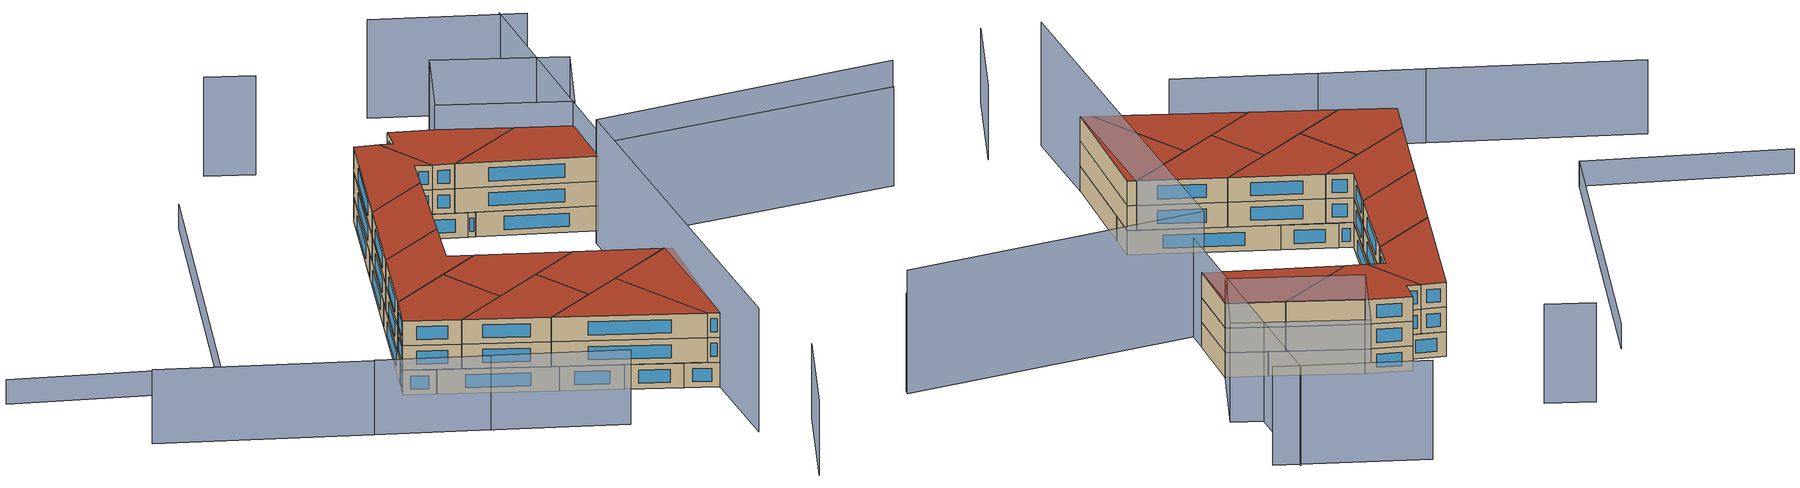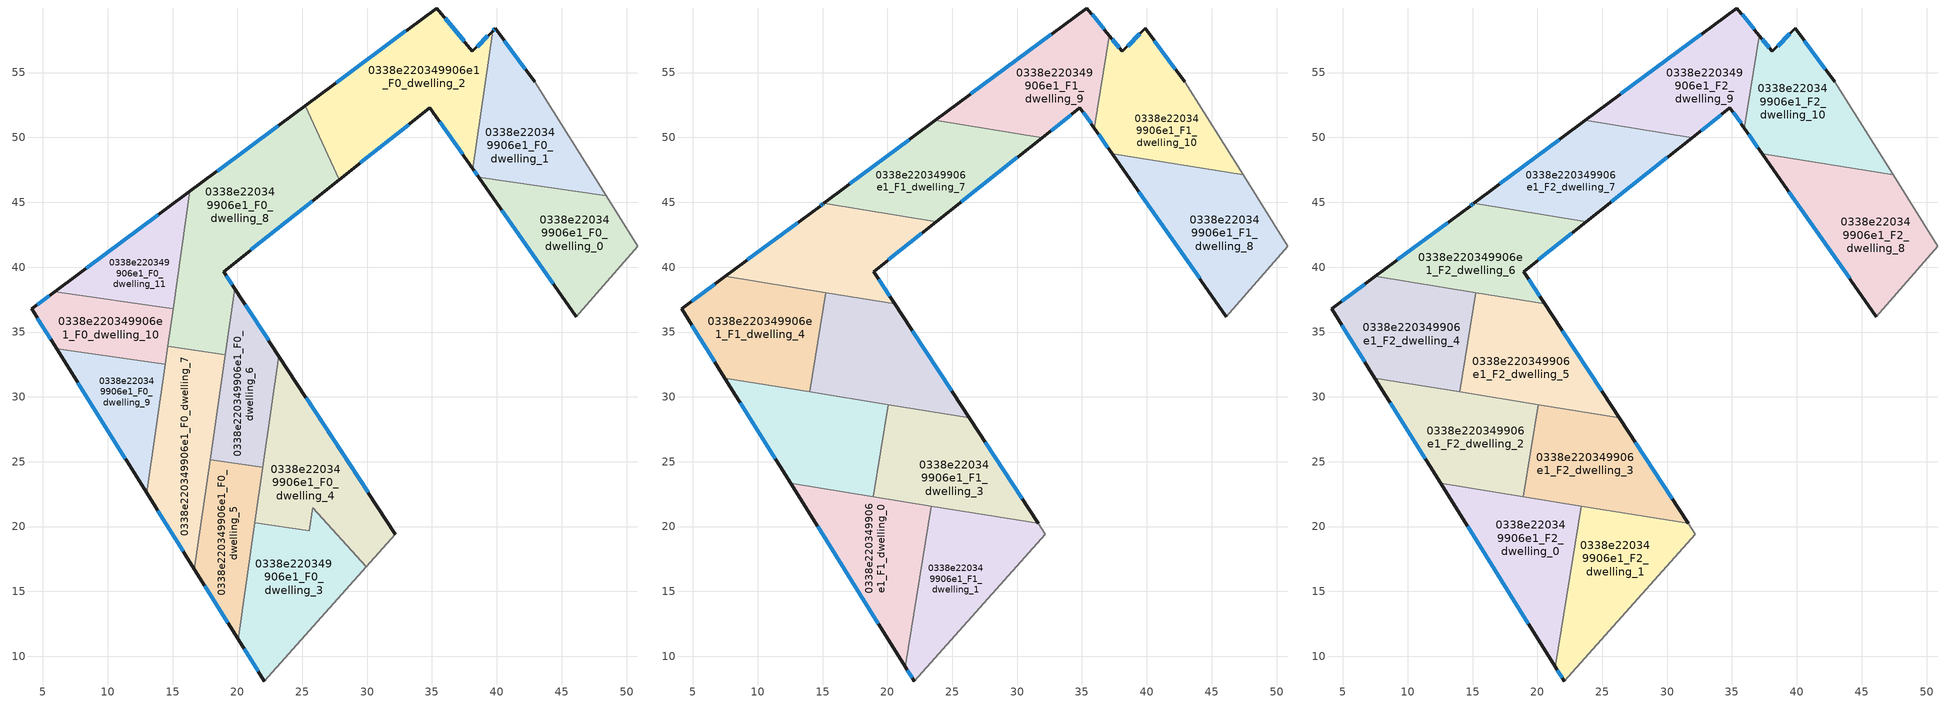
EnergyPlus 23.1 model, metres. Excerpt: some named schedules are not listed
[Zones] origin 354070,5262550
0338e220349906e1_F0_dwelling_0
 floor ground (EU_floor_Construction): 48.43,45.51 50.88,41.62 46.14,36.18 38.61,46.93 z0
 wall outside (EU_wall_Construction): 38.61,46.93 46.14,36.18 z0:3
 wall to 0338e220349906e1_F0_dwelling_1 (EU_wall_Construction): 48.43,45.51 38.61,46.93 z0:3
 wall adiabatic (EU_wall_Construction): 46.14,36.18 50.88,41.62 48.43,45.51 z0:3
 window (EU_Window_Construction): 40.38,44.41 44.37,38.71 z0.7:2.3
0338e220349906e1_F0_dwelling_1
 floor ground (EU_floor_Construction): 42.91,54.3 48.43,45.51 38.61,46.93 38.14,47.6 39.67,58.2 39.86,58.4 z0
 wall outside (EU_wall_Construction): 38.14,47.6 38.61,46.93 / 42.91,54.3 39.86,58.4 39.67,58.2 z0:3
 wall to 0338e220349906e1_F0_dwelling_2 (EU_wall_Construction): 39.67,58.2 38.14,47.6 z0:3
 wall adiabatic (EU_wall_Construction): 48.43,45.51 42.91,54.3 z0:3
 window (EU_Window_Construction): 38.25,47.44 38.5,47.09 / 39.82,58.35 39.71,58.25 / 42.2,55.26 40.58,57.44 z0.7:2.3
0338e220349906e1_F0_dwelling_10
 floor ground (EU_floor_Construction): 15.04,36.79 14.42,32.5 6.05,33.71 4.13,36.79 5.91,38.1 z0
 wall outside (EU_wall_Construction): 5.91,38.1 4.13,36.79 6.05,33.71 z0:3
 wall to 0338e220349906e1_F0_dwelling_11 (EU_wall_Construction): 15.04,36.79 5.91,38.1 z0:3
 wall to 0338e220349906e1_F0_dwelling_9 (EU_wall_Construction): 6.05,33.71 14.42,32.5 z0:3
 wall to 0338e220349906e1_F0_dwelling_8 (EU_wall_Construction): 14.62,33.89 15.04,36.79 z0:3
 wall to 0338e220349906e1_F0_dwelling_7 (EU_wall_Construction): 14.42,32.51 14.62,33.89 z0:3
 window (EU_Window_Construction): 5.49,37.79 4.55,37.09 / 4.59,36.06 5.6,34.43 z0.7:2.3
0338e220349906e1_F0_dwelling_11
 floor ground (EU_floor_Construction): 16.34,45.85 15.04,36.79 5.91,38.1 z0
 wall outside (EU_wall_Construction): 16.34,45.85 5.91,38.1 z0:3
 wall to 0338e220349906e1_F0_dwelling_8 (EU_wall_Construction): 15.04,36.79 16.34,45.85 z0:3
 window (EU_Window_Construction): 13.89,44.03 8.36,39.92 z0.7:2.3
0338e220349906e1_F0_dwelling_2
 floor ground (EU_floor_Construction): 39.67,58.2 38.14,47.6 34.84,52.3 27.85,46.74 25.24,52.45 35.38,59.98 38.12,56.63 z0
 wall outside (EU_wall_Construction): 27.85,46.74 34.84,52.3 38.14,47.6 / 39.67,58.2 38.12,56.63 35.38,59.98 25.24,52.45 z0:3
 wall to 0338e220349906e1_F0_dwelling_8 (EU_wall_Construction): 25.24,52.45 27.85,46.74 z0:3
 window (EU_Window_Construction): 29.49,48.04 33.2,50.99 / 32.99,58.21 27.62,54.22 / 37.47,57.42 36.02,59.19 / 39.3,57.83 38.48,57 / 35.62,51.19 37.36,48.7 z0.7:2.3
0338e220349906e1_F0_dwelling_3
 floor ground (EU_floor_Construction): 25.8,21.47 29.93,16.89 22.07,8.09 20.05,11.32 21.35,20.3 25.55,19.69 z0
 wall outside (EU_wall_Construction): 20.05,11.32 22.07,8.09 z0:3
 wall to 0338e220349906e1_F0_dwelling_4 (EU_wall_Construction): 29.93,16.89 25.8,21.47 25.55,19.69 21.35,20.3 z0:3
 wall adiabatic (EU_wall_Construction): 22.07,8.09 29.93,16.89 z0:3
 wall to 0338e220349906e1_F0_dwelling_5 (EU_wall_Construction): 21.35,20.3 20.05,11.32 z0:3
 window (EU_Window_Construction): 20.53,10.56 21.6,8.85 z0.7:2.3
0338e220349906e1_F0_dwelling_4
 floor ground (EU_floor_Construction): 23.2,33.14 32.18,19.42 29.93,16.89 25.8,21.47 25.55,19.69 21.35,20.3 z0
 wall outside (EU_wall_Construction): 32.18,19.42 23.2,33.14 z0:3
 wall adiabatic (EU_wall_Construction): 29.93,16.89 32.18,19.42 z0:3
 wall to 0338e220349906e1_F0_dwelling_6 (EU_wall_Construction): 23.2,33.14 21.96,24.58 z0:3
 wall to 0338e220349906e1_F0_dwelling_5 (EU_wall_Construction): 21.97,24.58 21.35,20.3 z0:3
 window (EU_Window_Construction): 30.07,22.64 25.31,29.92 z0.7:2.3
0338e220349906e1_F0_dwelling_5
 floor ground (EU_floor_Construction): 21.97,24.58 20.05,11.32 16.69,16.7 17.91,25.17 z0
 wall outside (EU_wall_Construction): 16.69,16.7 20.05,11.32 z0:3
 wall to 0338e220349906e1_F0_dwelling_6 (EU_wall_Construction): 21.97,24.58 17.91,25.17 z0:3
 wall to 0338e220349906e1_F0_dwelling_7 (EU_wall_Construction): 17.91,25.17 16.69,16.7 z0:3
 window (EU_Window_Construction): 17.48,15.43 19.26,12.58 z0.7:2.3
0338e220349906e1_F0_dwelling_6
 floor ground (EU_floor_Construction): 19.81,38.33 23.2,33.14 21.97,24.58 17.91,25.17 z0
 wall outside (EU_wall_Construction): 23.2,33.14 19.81,38.33 z0:3
 wall to 0338e220349906e1_F0_dwelling_8 (EU_wall_Construction): 19.81,38.33 19.08,33.24 z0:3
 wall to 0338e220349906e1_F0_dwelling_7 (EU_wall_Construction): 19.08,33.24 17.91,25.17 z0:3
 window (EU_Window_Construction): 22.4,34.36 20.61,37.11 z0.7:2.3
0338e220349906e1_F0_dwelling_7
 floor ground (EU_floor_Construction): 19.08,33.24 16.69,16.7 12.99,22.62 14.62,33.89 z0
 wall outside (EU_wall_Construction): 12.99,22.62 16.69,16.7 z0:3
 wall to 0338e220349906e1_F0_dwelling_8 (EU_wall_Construction): 19.08,33.24 14.62,33.89 z0:3
 wall to 0338e220349906e1_F0_dwelling_9 (EU_wall_Construction): 14.42,32.5 12.99,22.62 z0:3
 window (EU_Window_Construction): 13.86,21.23 15.82,18.09 z0.7:2.3
 ceiling adiabatic (EU_roof_Construction): 16.69,16.7 17.53,22.53 13.08,23.25 12.99,22.62 z3
0338e220349906e1_F0_dwelling_8
 floor ground (EU_floor_Construction): 25.24,52.45 27.85,46.74 18.94,39.66 19.81,38.33 19.08,33.24 14.62,33.89 16.34,45.85 z0
 wall outside (EU_wall_Construction): 19.81,38.33 18.94,39.66 27.85,46.74 / 25.24,52.45 16.34,45.85 z0:3
 window (EU_Window_Construction): 19.61,38.64 19.14,39.35 / 23.15,50.9 18.43,47.4 / 21.03,41.32 25.75,45.08 z0.7:2.3
0338e220349906e1_F0_dwelling_9
 floor ground (EU_floor_Construction): 14.42,32.5 12.99,22.62 6.05,33.71 z0
 wall outside (EU_wall_Construction): 6.05,33.71 12.99,22.62 z0:3
 window (EU_Window_Construction): 7.68,31.11 11.36,25.22 z0.7:2.3
 ceiling adiabatic (EU_roof_Construction): 14.11,30.37 14.42,32.5 6.05,33.71 7.47,31.45 z3; 12.99,22.62 13.08,23.25 12.54,23.34 z3
0338e220349906e1_F1_dwelling_0
 floor to 0338e220349906e1_F0_dwelling_5 (EU_floor_Construction): 21.58,21.88 20.05,11.32 16.69,16.7 17.53,22.53 z3
 floor to 0338e220349906e1_F0_dwelling_3 (EU_floor_Construction): 23.14,20.04 21.39,9.19 20.05,11.32 21.35,20.3 z3
 floor adiabatic (EU_floor_Construction): 17.53,22.53 16.69,16.7 12.53,23.34 z3
 floor to 0338e220349906e1_F0_dwelling_4 (EU_floor_Construction): 23.39,21.58 23.14,20.04 21.35,20.3 21.57,21.88 z3
 wall outside (EU_wall_Construction): 12.53,23.34 21.39,9.19 z3:6
 wall to 0338e220349906e1_F1_dwelling_1 (EU_wall_Construction): 21.39,9.19 23.39,21.58 z3:6
 wall to 0338e220349906e1_F1_dwelling_2 (EU_wall_Construction): 18.91,22.31 12.53,23.34 z3:6
 wall to 0338e220349906e1_F1_dwelling_3 (EU_wall_Construction): 23.39,21.58 18.91,22.31 z3:6
 window (EU_Window_Construction): 14.61,20.02 19.31,12.51 z3.7:5.3
0338e220349906e1_F1_dwelling_1
 floor to 0338e220349906e1_F0_dwelling_3 (EU_floor_Construction): 26.09,21.15 29.93,16.89 22.07,8.09 21.39,9.19 23.14,20.04 25.55,19.69 25.77,21.2 z3
 floor to 0338e220349906e1_F0_dwelling_4 (EU_floor_Construction): 31.63,20.25 32.18,19.42 29.93,16.89 26.09,21.15 z3; 25.77,21.2 25.55,19.69 23.14,20.04 23.39,21.58 z3
 wall outside (EU_wall_Construction): 21.39,9.19 22.07,8.09 z3:6
 wall adiabatic (EU_wall_Construction): 22.07,8.09 32.18,19.42 31.63,20.25 z3:6
 wall to 0338e220349906e1_F1_dwelling_3 (EU_wall_Construction): 31.63,20.25 23.39,21.58 z3:6
 window (EU_Window_Construction): 21.55,8.93 21.91,8.35 z3.7:5.3
0338e220349906e1_F1_dwelling_10
 floor to 0338e220349906e1_F0_dwelling_1 (EU_floor_Construction): 42.91,54.3 47.42,47.12 38.28,48.6 39.67,58.2 39.86,58.4 z3
 floor to 0338e220349906e1_F0_dwelling_2 (EU_floor_Construction): 39.67,58.2 38.28,48.6 37.33,48.75 35.96,50.71 37.12,57.85 38.12,56.63 z3
 wall outside (EU_wall_Construction): 35.96,50.7 37.33,48.75 / 42.91,54.3 39.86,58.4 38.12,56.63 37.12,57.85 z3:6
 wall to 0338e220349906e1_F1_dwelling_8 (EU_wall_Construction): 37.33,48.75 47.42,47.12 z3:6
 wall to 0338e220349906e1_F1_dwelling_9 (EU_wall_Construction): 37.12,57.85 35.96,50.7 z3:6
 wall adiabatic (EU_wall_Construction): 47.42,47.12 42.91,54.3 z3:6
 window (EU_Window_Construction): 36.28,50.25 37.01,49.21 / 37.88,56.92 37.35,57.56 / 39.45,57.98 38.53,57.05 / 42.2,55.26 40.58,57.44 z3.7:5.3
0338e220349906e1_F1_dwelling_2
 floor to 0338e220349906e1_F0_dwelling_7 (EU_floor_Construction): 18.56,29.65 17.53,22.53 13.08,23.25 14.11,30.37 z3
 floor to 0338e220349906e1_F0_dwelling_9 (EU_floor_Construction): 14.11,30.37 13.08,23.25 12.54,23.34 7.47,31.45 z3
 floor to 0338e220349906e1_F0_dwelling_6 (EU_floor_Construction): 20.06,29.41 19.34,24.96 17.91,25.17 18.56,29.65 z3
 floor to 0338e220349906e1_F0_dwelling_5 (EU_floor_Construction): 19.34,24.96 18.91,22.31 17.53,22.53 17.91,25.17 z3
 wall outside (EU_wall_Construction): 7.47,31.45 12.53,23.34 z3:6
 wall to 0338e220349906e1_F1_dwelling_3 (EU_wall_Construction): 18.91,22.31 20.06,29.41 z3:6
 wall to 0338e220349906e1_F1_dwelling_4 (EU_wall_Construction): 14,30.39 7.47,31.45 z3:6
 wall to 0338e220349906e1_F1_dwelling_5 (EU_wall_Construction): 20.06,29.41 14,30.39 z3:6
 window (EU_Window_Construction): 8.66,29.55 11.35,25.25 z3.7:5.3
0338e220349906e1_F1_dwelling_3
 floor to 0338e220349906e1_F0_dwelling_4 (EU_floor_Construction): 26.3,28.39 31.63,20.25 26.09,21.15 25.8,21.47 25.77,21.2 21.57,21.88 22.6,29 z3
 floor to 0338e220349906e1_F0_dwelling_5 (EU_floor_Construction): 21.96,24.58 21.57,21.88 18.91,22.31 19.34,24.96 z3
 floor to 0338e220349906e1_F0_dwelling_3 (EU_floor_Construction): 25.8,21.47 26.09,21.15 25.77,21.2 z3
 floor to 0338e220349906e1_F0_dwelling_6 (EU_floor_Construction): 22.6,29 21.96,24.58 19.34,24.96 20.06,29.41 z3
 wall outside (EU_wall_Construction): 31.63,20.25 26.3,28.39 z3:6
 wall to 0338e220349906e1_F1_dwelling_5 (EU_wall_Construction): 26.3,28.39 20.06,29.41 z3:6
 window (EU_Window_Construction): 30.38,22.16 27.56,26.48 z3.7:5.3
0338e220349906e1_F1_dwelling_4
 floor to 0338e220349906e1_F0_dwelling_10 (EU_floor_Construction): 15.04,36.79 15,36.54 14.35,32.52 6.05,33.71 4.13,36.79 5.91,38.1 z3
 floor to 0338e220349906e1_F0_dwelling_11 (EU_floor_Construction): 15.22,38.03 15.04,36.79 5.91,38.1 7.5,39.28 z3
 floor adiabatic (EU_floor_Construction): 14.35,32.52 14,30.39 7.47,31.45 6.05,33.71 z3
 floor to 0338e220349906e1_F0_dwelling_8 (EU_floor_Construction): 15.24,38.02 15,36.55 15.22,38.03 z3
 wall outside (EU_wall_Construction): 7.49,39.28 4.13,36.79 7.47,31.45 z3:6
 wall to 0338e220349906e1_F1_dwelling_5 (EU_wall_Construction): 14,30.39 15.24,38.03 z3:6
 wall to 0338e220349906e1_F1_dwelling_6 (EU_wall_Construction): 15.24,38.03 7.49,39.28 z3:6
 window (EU_Window_Construction): 6.7,38.69 4.92,37.37 / 4.92,35.53 6.69,32.7 z3.7:5.3
0338e220349906e1_F1_dwelling_5
 floor to 0338e220349906e1_F0_dwelling_6 (EU_floor_Construction): 20.57,37.16 23.2,33.14 22.6,29 18.56,29.65 19.66,37.31 z3
 floor to 0338e220349906e1_F0_dwelling_10 (EU_floor_Construction): 15,36.54 14.42,32.5 14.35,32.52 z3
 floor to 0338e220349906e1_F0_dwelling_7 (EU_floor_Construction): 19.08,33.24 18.56,29.65 14.11,30.37 14.62,33.89 z3
 floor to 0338e220349906e1_F0_dwelling_4 (EU_floor_Construction): 23.2,33.14 26.3,28.39 22.6,29 z3
 floor to 0338e220349906e1_F0_dwelling_8 (EU_floor_Construction): 19.66,37.31 19.08,33.24 14.62,33.89 15,36.55 15.24,38.02 z3
 floor adiabatic (EU_floor_Construction): 14.42,32.5 14.11,30.37 14,30.39 14.35,32.52 z3
 wall outside (EU_wall_Construction): 26.3,28.39 20.57,37.16 z3:6
 wall to 0338e220349906e1_F1_dwelling_6 (EU_wall_Construction): 20.57,37.16 15.24,38.02 z3:6
 window (EU_Window_Construction): 24.96,30.45 21.92,35.1 z3.7:5.3
0338e220349906e1_F1_dwelling_6
 floor to 0338e220349906e1_F0_dwelling_11 (EU_floor_Construction): 16.18,44.74 15.22,38.03 7.5,39.28 14.81,44.71 14.98,44.83 15.09,44.92 z3
 floor to 0338e220349906e1_F0_dwelling_8 (EU_floor_Construction): 23.78,43.51 18.94,39.66 19.81,38.33 19.66,37.31 15.22,38.03 16.18,44.74 z3
 floor to 0338e220349906e1_F0_dwelling_6 (EU_floor_Construction): 19.81,38.33 20.57,37.16 19.66,37.31 z3
 wall outside (EU_wall_Construction): 20.57,37.16 18.94,39.66 23.78,43.51 / 15.09,44.92 14.98,44.83 14.81,44.71 7.49,39.28 z3:6
 wall to 0338e220349906e1_F1_dwelling_7 (EU_wall_Construction): 23.78,43.51 15.09,44.92 z3:6
 window (EU_Window_Construction): 20.07,40.57 22.64,42.6 / 20.19,37.75 19.32,39.07 / 13.09,43.44 9.21,40.56 / 14.94,44.8 14.85,44.74 / 15.06,44.9 15,44.85 z3.7:5.3
0338e220349906e1_F1_dwelling_7
 floor to 0338e220349906e1_F0_dwelling_8 (EU_floor_Construction): 25.92,50.96 27.85,46.74 23.78,43.51 16.18,44.74 16.34,45.85 23.7,51.32 z3
 floor to 0338e220349906e1_F0_dwelling_11 (EU_floor_Construction): 16.34,45.85 16.18,44.74 15.09,44.92 z3
 floor to 0338e220349906e1_F0_dwelling_2 (EU_floor_Construction): 31.93,49.98 27.85,46.74 25.92,50.96 z3
 wall outside (EU_wall_Construction): 23.78,43.51 31.93,49.98 / 23.7,51.32 15.09,44.92 z3:6
 wall to 0338e220349906e1_F1_dwelling_9 (EU_wall_Construction): 31.93,49.98 23.7,51.32 z3:6
 window (EU_Window_Construction): 25.69,45.03 30.02,48.46 / 21.68,49.81 17.11,46.42 z3.7:5.3
0338e220349906e1_F1_dwelling_8
 floor to 0338e220349906e1_F0_dwelling_0 (EU_floor_Construction): 48.43,45.51 50.88,41.62 46.14,36.18 38.61,46.93 z3
 floor to 0338e220349906e1_F0_dwelling_1 (EU_floor_Construction): 47.42,47.12 48.43,45.51 38.61,46.93 38.14,47.6 38.28,48.6 z3
 floor to 0338e220349906e1_F0_dwelling_2 (EU_floor_Construction): 38.28,48.6 38.14,47.6 37.33,48.75 z3
 wall outside (EU_wall_Construction): 37.33,48.75 46.14,36.18 z3:6
 wall adiabatic (EU_wall_Construction): 46.14,36.18 50.88,41.62 47.42,47.12 z3:6
 window (EU_Window_Construction): 39.4,45.8 44.07,39.13 z3.7:5.3
0338e220349906e1_F1_dwelling_9
 floor to 0338e220349906e1_F0_dwelling_2 (EU_floor_Construction): 35.38,59.98 37.12,57.85 35.96,50.71 34.84,52.3 31.93,49.98 25.92,50.96 25.24,52.45 z3
 floor to 0338e220349906e1_F0_dwelling_8 (EU_floor_Construction): 25.24,52.45 25.92,50.96 23.7,51.32 z3
 wall outside (EU_wall_Construction): 37.12,57.85 35.38,59.98 23.7,51.32 / 31.93,49.98 34.84,52.3 35.96,50.7 z3:6
 window (EU_Window_Construction): 36.71,58.35 35.78,59.48 / 35.11,51.92 35.7,51.08 / 32.61,50.53 34.16,51.75 / 32.63,57.95 26.44,53.35 z3.7:5.3
0338e220349906e1_F2_dwelling_0
 floor to 0338e220349906e1_F1_dwelling_0 (EU_floor_Construction): 23.39,21.58 21.39,9.19 12.53,23.34 z6
 wall outside (EU_wall_Construction): 12.53,23.34 21.39,9.19 z6:9
 wall to 0338e220349906e1_F2_dwelling_1 (EU_wall_Construction): 21.39,9.19 23.39,21.58 z6:9
 wall to 0338e220349906e1_F2_dwelling_2 (EU_wall_Construction): 18.91,22.31 12.53,23.34 z6:9
 wall to 0338e220349906e1_F2_dwelling_3 (EU_wall_Construction): 23.39,21.58 18.91,22.31 z6:9
 window (EU_Window_Construction): 14.61,20.02 19.31,12.51 z6.7:8.3
 roof outside (EU_roof_Construction): 21.39,9.19 23.39,21.58 12.53,23.34 z9
0338e220349906e1_F2_dwelling_1
 floor to 0338e220349906e1_F1_dwelling_1 (EU_floor_Construction): 31.63,20.25 32.18,19.42 22.07,8.09 21.39,9.19 23.39,21.58 z6
 wall outside (EU_wall_Construction): 21.39,9.19 22.07,8.09 z6:9
 wall adiabatic (EU_wall_Construction): 22.07,8.09 32.18,19.42 31.63,20.25 z6:9
 wall to 0338e220349906e1_F2_dwelling_3 (EU_wall_Construction): 31.63,20.25 23.39,21.58 z6:9
 window (EU_Window_Construction): 21.55,8.93 21.91,8.35 z6.7:8.3
 roof outside (EU_roof_Construction): 22.07,8.09 32.18,19.42 31.63,20.25 23.39,21.58 21.39,9.19 z9
0338e220349906e1_F2_dwelling_10
 floor to 0338e220349906e1_F1_dwelling_10 (EU_floor_Construction): 42.91,54.3 47.42,47.12 37.33,48.75 35.96,50.7 37.12,57.85 38.12,56.63 39.86,58.4 z6
 wall outside (EU_wall_Construction): 35.96,50.7 37.33,48.75 / 42.91,54.3 39.86,58.4 38.12,56.63 37.12,57.85 z6:9
 wall to 0338e220349906e1_F2_dwelling_8 (EU_wall_Construction): 37.33,48.75 47.42,47.12 z6:9
 wall to 0338e220349906e1_F2_dwelling_9 (EU_wall_Construction): 37.12,57.85 35.96,50.7 z6:9
 wall adiabatic (EU_wall_Construction): 47.42,47.12 42.91,54.3 z6:9
 window (EU_Window_Construction): 36.28,50.25 37.01,49.21 / 37.88,56.92 37.35,57.56 / 39.45,57.98 38.53,57.05 / 42.2,55.26 40.58,57.44 z6.7:8.3
 roof outside (EU_roof_Construction): 47.42,47.12 42.91,54.3 39.86,58.4 38.12,56.63 37.12,57.85 35.96,50.7 37.33,48.75 z9
0338e220349906e1_F2_dwelling_2
 floor to 0338e220349906e1_F1_dwelling_2 (EU_floor_Construction): 20.06,29.41 18.91,22.31 12.53,23.34 7.47,31.45 z6
 wall outside (EU_wall_Construction): 7.47,31.45 12.53,23.34 z6:9
 wall to 0338e220349906e1_F2_dwelling_3 (EU_wall_Construction): 18.91,22.31 20.06,29.41 z6:9
 wall to 0338e220349906e1_F2_dwelling_4 (EU_wall_Construction): 14,30.39 7.47,31.45 z6:9
 wall to 0338e220349906e1_F2_dwelling_5 (EU_wall_Construction): 20.06,29.41 14,30.39 z6:9
 window (EU_Window_Construction): 8.66,29.55 11.35,25.25 z6.7:8.3
 roof outside (EU_roof_Construction): 18.91,22.31 20.06,29.41 7.47,31.45 12.53,23.34 z9
0338e220349906e1_F2_dwelling_3
 floor to 0338e220349906e1_F1_dwelling_3 (EU_floor_Construction): 26.3,28.39 31.63,20.25 18.91,22.31 20.06,29.41 z6
 wall outside (EU_wall_Construction): 31.63,20.25 26.3,28.39 z6:9
 wall to 0338e220349906e1_F2_dwelling_5 (EU_wall_Construction): 26.3,28.39 20.06,29.41 z6:9
 window (EU_Window_Construction): 30.38,22.16 27.56,26.48 z6.7:8.3
 roof outside (EU_roof_Construction): 31.63,20.25 26.3,28.39 20.06,29.41 18.91,22.31 z9
0338e220349906e1_F2_dwelling_4
 floor to 0338e220349906e1_F1_dwelling_4 (EU_floor_Construction): 15.24,38.03 14,30.39 7.47,31.45 4.13,36.79 7.49,39.28 z6
 wall outside (EU_wall_Construction): 7.49,39.28 4.13,36.79 7.47,31.45 z6:9
 wall to 0338e220349906e1_F2_dwelling_5 (EU_wall_Construction): 14,30.39 15.24,38.03 z6:9
 wall to 0338e220349906e1_F2_dwelling_6 (EU_wall_Construction): 15.24,38.03 7.49,39.28 z6:9
 window (EU_Window_Construction): 6.7,38.69 4.92,37.37 / 4.92,35.53 6.69,32.7 z6.7:8.3
 roof outside (EU_roof_Construction): 14,30.39 15.24,38.03 7.49,39.28 4.13,36.79 7.47,31.45 z9
0338e220349906e1_F2_dwelling_5
 floor to 0338e220349906e1_F1_dwelling_5 (EU_floor_Construction): 20.57,37.16 26.3,28.39 14,30.39 15.24,38.03 z6
 wall outside (EU_wall_Construction): 26.3,28.39 20.57,37.16 z6:9
 wall to 0338e220349906e1_F2_dwelling_6 (EU_wall_Construction): 20.57,37.16 15.24,38.02 z6:9
 window (EU_Window_Construction): 24.96,30.45 21.92,35.1 z6.7:8.3
 roof outside (EU_roof_Construction): 26.3,28.39 20.57,37.16 15.24,38.03 14,30.39 z9
0338e220349906e1_F2_dwelling_6
 floor to 0338e220349906e1_F1_dwelling_6 (EU_floor_Construction): 23.78,43.51 18.94,39.66 20.57,37.16 7.49,39.28 14.81,44.71 14.98,44.83 15.09,44.92 z6
 wall outside (EU_wall_Construction): 20.57,37.16 18.94,39.66 23.78,43.51 / 15.09,44.92 14.98,44.83 14.81,44.71 7.49,39.28 z6:9
 wall to 0338e220349906e1_F2_dwelling_7 (EU_wall_Construction): 23.78,43.51 15.09,44.92 z6:9
 window (EU_Window_Construction): 20.07,40.57 22.64,42.6 / 20.19,37.75 19.32,39.07 / 13.09,43.44 9.21,40.56 / 14.94,44.8 14.85,44.74 / 15.06,44.9 15,44.85 z6.7:8.3
 roof outside (EU_roof_Construction): 20.57,37.16 18.94,39.66 23.78,43.51 15.09,44.92 14.98,44.83 14.81,44.71 7.49,39.28 z9
0338e220349906e1_F2_dwelling_7
 floor to 0338e220349906e1_F1_dwelling_7 (EU_floor_Construction): 31.93,49.98 23.78,43.51 15.09,44.92 23.7,51.32 z6
 wall outside (EU_wall_Construction): 23.78,43.51 31.93,49.98 / 23.7,51.32 15.09,44.92 z6:9
 wall to 0338e220349906e1_F2_dwelling_9 (EU_wall_Construction): 31.93,49.98 23.7,51.32 z6:9
 window (EU_Window_Construction): 25.69,45.03 30.02,48.46 / 21.68,49.81 17.11,46.42 z6.7:8.3
 roof outside (EU_roof_Construction): 31.93,49.98 23.7,51.32 15.09,44.92 23.78,43.51 z9
0338e220349906e1_F2_dwelling_8
 floor to 0338e220349906e1_F1_dwelling_8 (EU_floor_Construction): 47.42,47.12 50.88,41.62 46.14,36.18 37.33,48.75 z6
 wall outside (EU_wall_Construction): 37.33,48.75 46.14,36.18 z6:9
 wall adiabatic (EU_wall_Construction): 46.14,36.18 50.88,41.62 47.42,47.12 z6:9
 window (EU_Window_Construction): 39.4,45.8 44.07,39.13 z6.7:8.3
 roof outside (EU_roof_Construction): 46.14,36.18 50.88,41.62 47.42,47.12 37.33,48.75 z9
0338e220349906e1_F2_dwelling_9
 floor to 0338e220349906e1_F1_dwelling_9 (EU_floor_Construction): 35.38,59.98 37.12,57.85 35.96,50.7 34.84,52.3 31.93,49.98 23.7,51.32 z6
 wall outside (EU_wall_Construction): 37.12,57.85 35.38,59.98 23.7,51.32 / 31.93,49.98 34.84,52.3 35.96,50.7 z6:9
 window (EU_Window_Construction): 36.71,58.35 35.78,59.48 / 35.11,51.92 35.7,51.08 / 32.61,50.53 34.16,51.75 / 32.63,57.95 26.44,53.35 z6.7:8.3
 roof outside (EU_roof_Construction): 35.96,50.7 37.12,57.85 35.38,59.98 23.7,51.32 31.93,49.98 34.84,52.3 z9
shading: 10.06,-10.62 20.73,-3.82 / 1.44,25.66 10.26,12.45 / -4.99,35.23 1.92,24.86 / -18.18,54.94 -5.02,35.21 z0:9; 15.32,-0.35 43.61,35.05 / 43.61,35.05 70.32,13.71 z0:15; 24.87,75.5 -4.53,54.18 / -4.53,54.18 -18.05,72.82 z0:3; 70.05,13.39 44.57,34.26 / 44.57,34.26 64.1,58.11 / 65.46,55.48 56.01,69.71 / 39.38,74.12 36.42,78.8 / 50.88,41.62 42.91,54.3 / 42.91,54.3 51.3,59.57 / 51.3,59.57 59.26,46.89 / 59.26,46.89 50.88,41.62 z0:12
[Building]
EU S2 Campaign: North Axis=0; Terrain=City; Solar Distribution=FullExterior
[Site:Location]
Budapest.Ferenc.Liszt.Intl.AP: Latitude=47.437; Longitude=19.256; Time Zone=1; Elevation=185
[SizingPeriod:WeatherFileDays]
AnnualSizingPeriod: Begin Month=1; Begin Day of Month=1; End Month=12; End Day of Month=31; Day of Week for Start Day=Monday; Use Weather File Daylight Saving Period=No; Use Weather File Rain and Snow Indicators=No
[MATERIAL]
EU_InternalMass_Material: Roughness=MediumRough; Thickness=0.1; Conductivity=1; Density=1800; Specific Heat=900; Thermal Absorptance=0.9; Solar Absorptance=0.7; Visible Absorptance=0.7
[MATERIAL:NOMASS] Roughness=MediumRough; Thermal Absorptance=0.9; Solar Absorptance=0.7; Visible Absorptance=0.7
Name | Thermal Resistance
EU_wall_NoMass | 0.832559
EU_roof_NoMass | 1.39638
EU_floor_NoMass | 0.872794
[WINDOWMATERIAL:SIMPLEGLAZINGSYSTEM]
EU_Window_SimpleGlazing: UFactor=2.79869; Solar Heat Gain Coefficient=0.75; Visible Transmittance=0.75
[CONSTRUCTION]
EU_wall_Construction: EU_wall_NoMass
EU_roof_Construction: EU_roof_NoMass
EU_floor_Construction: EU_floor_NoMass
EU_Window_Construction: EU_Window_SimpleGlazing
EU_InternalMass_Construction: EU_InternalMass_Material
[ZONE] Type=1; Multiplier=1; Ceiling Height=autocalculate; Floor Area=autocalculate; Part of Total Floor Area=Yes
Name | Volume
0338e220349906e1_F0_dwelling_0 | 189.97
0338e220349906e1_F1_dwelling_0; 0338e220349906e1_F2_dwelling_0 | 207.235
0338e220349906e1_F0_dwelling_1 | 189.962
0338e220349906e1_F1_dwelling_1; 0338e220349906e1_F2_dwelling_1 | 207.255
0338e220349906e1_F0_dwelling_10 | 126.641
0338e220349906e1_F1_dwelling_10; 0338e220349906e1_F2_dwelling_10 | 207.272
0338e220349906e1_F0_dwelling_11 | 126.657
0338e220349906e1_F0_dwelling_2 | 292.414
0338e220349906e1_F1_dwelling_2; 0338e220349906e1_F2_dwelling_2 | 207.237
0338e220349906e1_F0_dwelling_3 | 213.212
0338e220349906e1_F1_dwelling_3; 0338e220349906e1_F2_dwelling_3 | 207.231
0338e220349906e1_F0_dwelling_4 | 228.721
0338e220349906e1_F1_dwelling_4; 0338e220349906e1_F2_dwelling_4 | 207.257
0338e220349906e1_F0_dwelling_5 | 134.858
0338e220349906e1_F1_dwelling_5; 0338e220349906e1_F2_dwelling_5 | 207.244
0338e220349906e1_F0_dwelling_6 | 134.841
0338e220349906e1_F1_dwelling_6; 0338e220349906e1_F2_dwelling_6 | 196.675
0338e220349906e1_F0_dwelling_7 | 189.927
0338e220349906e1_F1_dwelling_7; 0338e220349906e1_F2_dwelling_7 | 197.812
0338e220349906e1_F0_dwelling_8 | 325.8
0338e220349906e1_F1_dwelling_8; 0338e220349906e1_F2_dwelling_8 | 235.996
0338e220349906e1_F0_dwelling_9 | 126.647
0338e220349906e1_F1_dwelling_9; 0338e220349906e1_F2_dwelling_9 | 198.502
[INTERNALMASS] Construction=EU_InternalMass_Construction
Name | Zone or ZoneList | Surface Area
0338e220349906e1_F0_dwelling_0_EU_InternalMass | 0338e220349906e1_F0_dwelling_0 | 63.3236
0338e220349906e1_F0_dwelling_1_EU_InternalMass | 0338e220349906e1_F0_dwelling_1 | 63.3208
0338e220349906e1_F0_dwelling_2_EU_InternalMass | 0338e220349906e1_F0_dwelling_2 | 97.4687
0338e220349906e1_F0_dwelling_3_EU_InternalMass | 0338e220349906e1_F0_dwelling_3 | 71.0692
0338e220349906e1_F0_dwelling_4_EU_InternalMass | 0338e220349906e1_F0_dwelling_4 | 76.2411
0338e220349906e1_F0_dwelling_5_EU_InternalMass | 0338e220349906e1_F0_dwelling_5 | 44.9526
0338e220349906e1_F0_dwelling_6_EU_InternalMass | 0338e220349906e1_F0_dwelling_6 | 44.9471
0338e220349906e1_F0_dwelling_7_EU_InternalMass | 0338e220349906e1_F0_dwelling_7 | 63.3128
0338e220349906e1_F0_dwelling_8_EU_InternalMass | 0338e220349906e1_F0_dwelling_8 | 108.598
0338e220349906e1_F0_dwelling_9_EU_InternalMass | 0338e220349906e1_F0_dwelling_9 | 42.2156
0338e220349906e1_F0_dwelling_10_EU_InternalMass | 0338e220349906e1_F0_dwelling_10 | 42.2136
0338e220349906e1_F0_dwelling_11_EU_InternalMass | 0338e220349906e1_F0_dwelling_11 | 42.219
0338e220349906e1_F1_dwelling_0_EU_InternalMass | 0338e220349906e1_F1_dwelling_0 | 69.0804
0338e220349906e1_F1_dwelling_1_EU_InternalMass | 0338e220349906e1_F1_dwelling_1 | 69.0755
0338e220349906e1_F1_dwelling_2_EU_InternalMass | 0338e220349906e1_F1_dwelling_2 | 69.0809
0338e220349906e1_F1_dwelling_3_EU_InternalMass | 0338e220349906e1_F1_dwelling_3 | 69.0776
0338e220349906e1_F1_dwelling_4_EU_InternalMass | 0338e220349906e1_F1_dwelling_4 | 69.0854
0338e220349906e1_F1_dwelling_5_EU_InternalMass | 0338e220349906e1_F1_dwelling_5 | 69.083
0338e220349906e1_F1_dwelling_6_EU_InternalMass | 0338e220349906e1_F1_dwelling_6 | 65.5578
0338e220349906e1_F1_dwelling_7_EU_InternalMass | 0338e220349906e1_F1_dwelling_7 | 65.9313
0338e220349906e1_F1_dwelling_8_EU_InternalMass | 0338e220349906e1_F1_dwelling_8 | 78.6605
0338e220349906e1_F1_dwelling_9_EU_InternalMass | 0338e220349906e1_F1_dwelling_9 | 66.1673
0338e220349906e1_F1_dwelling_10_EU_InternalMass | 0338e220349906e1_F1_dwelling_10 | 69.0849
0338e220349906e1_F2_dwelling_0_EU_InternalMass | 0338e220349906e1_F2_dwelling_0 | 69.0804
0338e220349906e1_F2_dwelling_1_EU_InternalMass | 0338e220349906e1_F2_dwelling_1 | 69.0755
0338e220349906e1_F2_dwelling_2_EU_InternalMass | 0338e220349906e1_F2_dwelling_2 | 69.0809
0338e220349906e1_F2_dwelling_3_EU_InternalMass | 0338e220349906e1_F2_dwelling_3 | 69.0776
0338e220349906e1_F2_dwelling_4_EU_InternalMass | 0338e220349906e1_F2_dwelling_4 | 69.0854
0338e220349906e1_F2_dwelling_5_EU_InternalMass | 0338e220349906e1_F2_dwelling_5 | 69.083
0338e220349906e1_F2_dwelling_6_EU_InternalMass | 0338e220349906e1_F2_dwelling_6 | 65.5578
0338e220349906e1_F2_dwelling_7_EU_InternalMass | 0338e220349906e1_F2_dwelling_7 | 65.9313
0338e220349906e1_F2_dwelling_8_EU_InternalMass | 0338e220349906e1_F2_dwelling_8 | 78.6605
0338e220349906e1_F2_dwelling_9_EU_InternalMass | 0338e220349906e1_F2_dwelling_9 | 66.1673
0338e220349906e1_F2_dwelling_10_EU_InternalMass | 0338e220349906e1_F2_dwelling_10 | 69.0849
[OTHEREQUIPMENT] Fuel Type=Electricity; Design Level Calculation Method=Watts/Area; Power per Zone Floor Area=1; Fraction Latent=0; Fraction Radiant=0; Fraction Lost=0; Carbon Dioxide Generation Rate=0; EndUse Subcategory=EU_Step8_InternalGains
Name | Zone or ZoneList or Space or SpaceList | Schedule
EU_Step8_InternalGain_0338e220349906e1_F0_dwelling_0_f000 | 0338e220349906e1_F0_dwelling_0 | EU_Step8_GainSchedule_0338e220349906e1_F0_dwelling_0_f000
EU_Step8_InternalGain_0338e220349906e1_F0_dwelling_1_f000 | 0338e220349906e1_F0_dwelling_1 | EU_Step8_GainSchedule_0338e220349906e1_F0_dwelling_1_f000
EU_Step8_InternalGain_0338e220349906e1_F0_dwelling_2_f000 | 0338e220349906e1_F0_dwelling_2 | EU_Step8_GainSchedule_0338e220349906e1_F0_dwelling_2_f000
EU_Step8_InternalGain_0338e220349906e1_F0_dwelling_3_f000 | 0338e220349906e1_F0_dwelling_3 | EU_Step8_GainSchedule_0338e220349906e1_F0_dwelling_3_f000
EU_Step8_InternalGain_0338e220349906e1_F0_dwelling_4_f000 | 0338e220349906e1_F0_dwelling_4 | EU_Step8_GainSchedule_0338e220349906e1_F0_dwelling_4_f000
EU_Step8_InternalGain_0338e220349906e1_F0_dwelling_5_f000 | 0338e220349906e1_F0_dwelling_5 | EU_Step8_GainSchedule_0338e220349906e1_F0_dwelling_5_f000
EU_Step8_InternalGain_0338e220349906e1_F0_dwelling_6_f000 | 0338e220349906e1_F0_dwelling_6 | EU_Step8_GainSchedule_0338e220349906e1_F0_dwelling_6_f000
EU_Step8_InternalGain_0338e220349906e1_F0_dwelling_7_f000 | 0338e220349906e1_F0_dwelling_7 | EU_Step8_GainSchedule_0338e220349906e1_F0_dwelling_7_f000
EU_Step8_InternalGain_0338e220349906e1_F0_dwelling_8_f000 | 0338e220349906e1_F0_dwelling_8 | EU_Step8_GainSchedule_0338e220349906e1_F0_dwelling_8_f000
EU_Step8_InternalGain_0338e220349906e1_F0_dwelling_9_f000 | 0338e220349906e1_F0_dwelling_9 | EU_Step8_GainSchedule_0338e220349906e1_F0_dwelling_9_f000
EU_Step8_InternalGain_0338e220349906e1_F0_dwelling_10_f000 | 0338e220349906e1_F0_dwelling_10 | EU_Step8_GainSchedule_0338e220349906e1_F0_dwelling_10_f000
EU_Step8_InternalGain_0338e220349906e1_F0_dwelling_11_f000 | 0338e220349906e1_F0_dwelling_11 | EU_Step8_GainSchedule_0338e220349906e1_F0_dwelling_11_f000
EU_Step8_InternalGain_0338e220349906e1_F1_dwelling_0_f000 | 0338e220349906e1_F1_dwelling_0 | EU_Step8_GainSchedule_0338e220349906e1_F1_dwelling_0_f000
EU_Step8_InternalGain_0338e220349906e1_F1_dwelling_1_f000 | 0338e220349906e1_F1_dwelling_1 | EU_Step8_GainSchedule_0338e220349906e1_F1_dwelling_1_f000
EU_Step8_InternalGain_0338e220349906e1_F1_dwelling_2_f000 | 0338e220349906e1_F1_dwelling_2 | EU_Step8_GainSchedule_0338e220349906e1_F1_dwelling_2_f000
EU_Step8_InternalGain_0338e220349906e1_F1_dwelling_3_f000 | 0338e220349906e1_F1_dwelling_3 | EU_Step8_GainSchedule_0338e220349906e1_F1_dwelling_3_f000
EU_Step8_InternalGain_0338e220349906e1_F1_dwelling_4_f000 | 0338e220349906e1_F1_dwelling_4 | EU_Step8_GainSchedule_0338e220349906e1_F1_dwelling_4_f000
EU_Step8_InternalGain_0338e220349906e1_F1_dwelling_5_f000 | 0338e220349906e1_F1_dwelling_5 | EU_Step8_GainSchedule_0338e220349906e1_F1_dwelling_5_f000
EU_Step8_InternalGain_0338e220349906e1_F1_dwelling_6_f000 | 0338e220349906e1_F1_dwelling_6 | EU_Step8_GainSchedule_0338e220349906e1_F1_dwelling_6_f000
EU_Step8_InternalGain_0338e220349906e1_F1_dwelling_7_f000 | 0338e220349906e1_F1_dwelling_7 | EU_Step8_GainSchedule_0338e220349906e1_F1_dwelling_7_f000
EU_Step8_InternalGain_0338e220349906e1_F1_dwelling_8_f000 | 0338e220349906e1_F1_dwelling_8 | EU_Step8_GainSchedule_0338e220349906e1_F1_dwelling_8_f000
EU_Step8_InternalGain_0338e220349906e1_F1_dwelling_9_f000 | 0338e220349906e1_F1_dwelling_9 | EU_Step8_GainSchedule_0338e220349906e1_F1_dwelling_9_f000
EU_Step8_InternalGain_0338e220349906e1_F1_dwelling_10_f000 | 0338e220349906e1_F1_dwelling_10 | EU_Step8_GainSchedule_0338e220349906e1_F1_dwelling_10_f000
EU_Step8_InternalGain_0338e220349906e1_F2_dwelling_0_f000 | 0338e220349906e1_F2_dwelling_0 | EU_Step8_GainSchedule_0338e220349906e1_F2_dwelling_0_f000
EU_Step8_InternalGain_0338e220349906e1_F2_dwelling_1_f000 | 0338e220349906e1_F2_dwelling_1 | EU_Step8_GainSchedule_0338e220349906e1_F2_dwelling_1_f000
EU_Step8_InternalGain_0338e220349906e1_F2_dwelling_2_f000 | 0338e220349906e1_F2_dwelling_2 | EU_Step8_GainSchedule_0338e220349906e1_F2_dwelling_2_f000
EU_Step8_InternalGain_0338e220349906e1_F2_dwelling_3_f000 | 0338e220349906e1_F2_dwelling_3 | EU_Step8_GainSchedule_0338e220349906e1_F2_dwelling_3_f000
EU_Step8_InternalGain_0338e220349906e1_F2_dwelling_4_f000 | 0338e220349906e1_F2_dwelling_4 | EU_Step8_GainSchedule_0338e220349906e1_F2_dwelling_4_f000
EU_Step8_InternalGain_0338e220349906e1_F2_dwelling_5_f000 | 0338e220349906e1_F2_dwelling_5 | EU_Step8_GainSchedule_0338e220349906e1_F2_dwelling_5_f000
EU_Step8_InternalGain_0338e220349906e1_F2_dwelling_6_f000 | 0338e220349906e1_F2_dwelling_6 | EU_Step8_GainSchedule_0338e220349906e1_F2_dwelling_6_f000
EU_Step8_InternalGain_0338e220349906e1_F2_dwelling_7_f000 | 0338e220349906e1_F2_dwelling_7 | EU_Step8_GainSchedule_0338e220349906e1_F2_dwelling_7_f000
EU_Step8_InternalGain_0338e220349906e1_F2_dwelling_8_f000 | 0338e220349906e1_F2_dwelling_8 | EU_Step8_GainSchedule_0338e220349906e1_F2_dwelling_8_f000
EU_Step8_InternalGain_0338e220349906e1_F2_dwelling_9_f000 | 0338e220349906e1_F2_dwelling_9 | EU_Step8_GainSchedule_0338e220349906e1_F2_dwelling_9_f000
EU_Step8_InternalGain_0338e220349906e1_F2_dwelling_10_f000 | 0338e220349906e1_F2_dwelling_10 | EU_Step8_GainSchedule_0338e220349906e1_F2_dwelling_10_f000
[ZONEVENTILATION:DESIGNFLOWRATE] Schedule=EU_AlwaysOn; Design Flow Rate Calculation Method=AirChanges/Hour; Air Changes per Hour=0.475469; Ventilation Type=Natural; Fan Pressure Rise=0; Fan Total Efficiency=1; Constant Term Coefficient=1; Temperature Term Coefficient=0; Velocity Term Coefficient=0; Velocity Squared Term Coefficient=0; Minimum Indoor Temperature=-100; Maximum Indoor Temperature=100; Delta Temperature=-100; Minimum Outdoor Temperature=-100; Maximum Outdoor Temperature=100; Maximum Wind Speed=40
Name | Zone or ZoneList or Space or SpaceList
EU_ConstantAir_0338e220349906e1_F0_dwelling_0 | 0338e220349906e1_F0_dwelling_0
EU_ConstantAir_0338e220349906e1_F0_dwelling_1 | 0338e220349906e1_F0_dwelling_1
EU_ConstantAir_0338e220349906e1_F0_dwelling_2 | 0338e220349906e1_F0_dwelling_2
EU_ConstantAir_0338e220349906e1_F0_dwelling_3 | 0338e220349906e1_F0_dwelling_3
EU_ConstantAir_0338e220349906e1_F0_dwelling_4 | 0338e220349906e1_F0_dwelling_4
EU_ConstantAir_0338e220349906e1_F0_dwelling_5 | 0338e220349906e1_F0_dwelling_5
EU_ConstantAir_0338e220349906e1_F0_dwelling_6 | 0338e220349906e1_F0_dwelling_6
EU_ConstantAir_0338e220349906e1_F0_dwelling_7 | 0338e220349906e1_F0_dwelling_7
EU_ConstantAir_0338e220349906e1_F0_dwelling_8 | 0338e220349906e1_F0_dwelling_8
EU_ConstantAir_0338e220349906e1_F0_dwelling_9 | 0338e220349906e1_F0_dwelling_9
EU_ConstantAir_0338e220349906e1_F0_dwelling_10 | 0338e220349906e1_F0_dwelling_10
EU_ConstantAir_0338e220349906e1_F0_dwelling_11 | 0338e220349906e1_F0_dwelling_11
EU_ConstantAir_0338e220349906e1_F1_dwelling_0 | 0338e220349906e1_F1_dwelling_0
EU_ConstantAir_0338e220349906e1_F1_dwelling_1 | 0338e220349906e1_F1_dwelling_1
EU_ConstantAir_0338e220349906e1_F1_dwelling_2 | 0338e220349906e1_F1_dwelling_2
EU_ConstantAir_0338e220349906e1_F1_dwelling_3 | 0338e220349906e1_F1_dwelling_3
EU_ConstantAir_0338e220349906e1_F1_dwelling_4 | 0338e220349906e1_F1_dwelling_4
EU_ConstantAir_0338e220349906e1_F1_dwelling_5 | 0338e220349906e1_F1_dwelling_5
EU_ConstantAir_0338e220349906e1_F1_dwelling_6 | 0338e220349906e1_F1_dwelling_6
EU_ConstantAir_0338e220349906e1_F1_dwelling_7 | 0338e220349906e1_F1_dwelling_7
EU_ConstantAir_0338e220349906e1_F1_dwelling_8 | 0338e220349906e1_F1_dwelling_8
EU_ConstantAir_0338e220349906e1_F1_dwelling_9 | 0338e220349906e1_F1_dwelling_9
EU_ConstantAir_0338e220349906e1_F1_dwelling_10 | 0338e220349906e1_F1_dwelling_10
EU_ConstantAir_0338e220349906e1_F2_dwelling_0 | 0338e220349906e1_F2_dwelling_0
EU_ConstantAir_0338e220349906e1_F2_dwelling_1 | 0338e220349906e1_F2_dwelling_1
EU_ConstantAir_0338e220349906e1_F2_dwelling_2 | 0338e220349906e1_F2_dwelling_2
EU_ConstantAir_0338e220349906e1_F2_dwelling_3 | 0338e220349906e1_F2_dwelling_3
EU_ConstantAir_0338e220349906e1_F2_dwelling_4 | 0338e220349906e1_F2_dwelling_4
EU_ConstantAir_0338e220349906e1_F2_dwelling_5 | 0338e220349906e1_F2_dwelling_5
EU_ConstantAir_0338e220349906e1_F2_dwelling_6 | 0338e220349906e1_F2_dwelling_6
EU_ConstantAir_0338e220349906e1_F2_dwelling_7 | 0338e220349906e1_F2_dwelling_7
EU_ConstantAir_0338e220349906e1_F2_dwelling_8 | 0338e220349906e1_F2_dwelling_8
EU_ConstantAir_0338e220349906e1_F2_dwelling_9 | 0338e220349906e1_F2_dwelling_9
EU_ConstantAir_0338e220349906e1_F2_dwelling_10 | 0338e220349906e1_F2_dwelling_10
[HVACTEMPLATE:ZONE:IDEALLOADSAIRSYSTEM] System Availability Schedule=EU_AlwaysOn; Maximum Heating Supply Air Temperature=50; Minimum Cooling Supply Air Temperature=13; Maximum Heating Supply Air Humidity Ratio=0.0156; Minimum Cooling Supply Air Humidity Ratio=0.0077; Heating Limit=NoLimit; Cooling Limit=NoLimit; Heating Availability Schedule=EU_AlwaysOn; Cooling Availability Schedule=EU_CoolingOff; Dehumidification Control Type=ConstantSensibleHeatRatio; Cooling Sensible Heat Ratio=0.7; Dehumidification Setpoint=60; Humidification Control Type=None; Humidification Setpoint=30; Outdoor Air Method=None; Outdoor Air Flow Rate per Person=0.00944; Outdoor Air Flow Rate per Zone Floor Area=0; Outdoor Air Flow Rate per Zone=0; Demand Controlled Ventilation Type=None; Outdoor Air Economizer Type=NoEconomizer; Heat Recovery Type=None; Sensible Heat Recovery Effectiveness=0.7; Latent Heat Recovery Effectiveness=0.65
Name | Template Thermostat
0338e220349906e1_F0_dwelling_0 | EU_HeatOnly_0338e220349906e1_F0_dwelling_0
0338e220349906e1_F0_dwelling_1 | EU_HeatOnly_0338e220349906e1_F0_dwelling_1
0338e220349906e1_F0_dwelling_2 | EU_HeatOnly_0338e220349906e1_F0_dwelling_2
0338e220349906e1_F0_dwelling_3 | EU_HeatOnly_0338e220349906e1_F0_dwelling_3
0338e220349906e1_F0_dwelling_4 | EU_HeatOnly_0338e220349906e1_F0_dwelling_4
0338e220349906e1_F0_dwelling_5 | EU_HeatOnly_0338e220349906e1_F0_dwelling_5
0338e220349906e1_F0_dwelling_6 | EU_HeatOnly_0338e220349906e1_F0_dwelling_6
0338e220349906e1_F0_dwelling_7 | EU_HeatOnly_0338e220349906e1_F0_dwelling_7
0338e220349906e1_F0_dwelling_8 | EU_HeatOnly_0338e220349906e1_F0_dwelling_8
0338e220349906e1_F0_dwelling_9 | EU_HeatOnly_0338e220349906e1_F0_dwelling_9
0338e220349906e1_F0_dwelling_10 | EU_HeatOnly_0338e220349906e1_F0_dwelling_10
0338e220349906e1_F0_dwelling_11 | EU_HeatOnly_0338e220349906e1_F0_dwelling_11
0338e220349906e1_F1_dwelling_0 | EU_HeatOnly_0338e220349906e1_F1_dwelling_0
0338e220349906e1_F1_dwelling_1 | EU_HeatOnly_0338e220349906e1_F1_dwelling_1
0338e220349906e1_F1_dwelling_2 | EU_HeatOnly_0338e220349906e1_F1_dwelling_2
0338e220349906e1_F1_dwelling_3 | EU_HeatOnly_0338e220349906e1_F1_dwelling_3
0338e220349906e1_F1_dwelling_4 | EU_HeatOnly_0338e220349906e1_F1_dwelling_4
0338e220349906e1_F1_dwelling_5 | EU_HeatOnly_0338e220349906e1_F1_dwelling_5
0338e220349906e1_F1_dwelling_6 | EU_HeatOnly_0338e220349906e1_F1_dwelling_6
0338e220349906e1_F1_dwelling_7 | EU_HeatOnly_0338e220349906e1_F1_dwelling_7
0338e220349906e1_F1_dwelling_8 | EU_HeatOnly_0338e220349906e1_F1_dwelling_8
0338e220349906e1_F1_dwelling_9 | EU_HeatOnly_0338e220349906e1_F1_dwelling_9
0338e220349906e1_F1_dwelling_10 | EU_HeatOnly_0338e220349906e1_F1_dwelling_10
0338e220349906e1_F2_dwelling_0 | EU_HeatOnly_0338e220349906e1_F2_dwelling_0
0338e220349906e1_F2_dwelling_1 | EU_HeatOnly_0338e220349906e1_F2_dwelling_1
0338e220349906e1_F2_dwelling_2 | EU_HeatOnly_0338e220349906e1_F2_dwelling_2
0338e220349906e1_F2_dwelling_3 | EU_HeatOnly_0338e220349906e1_F2_dwelling_3
0338e220349906e1_F2_dwelling_4 | EU_HeatOnly_0338e220349906e1_F2_dwelling_4
0338e220349906e1_F2_dwelling_5 | EU_HeatOnly_0338e220349906e1_F2_dwelling_5
0338e220349906e1_F2_dwelling_6 | EU_HeatOnly_0338e220349906e1_F2_dwelling_6
0338e220349906e1_F2_dwelling_7 | EU_HeatOnly_0338e220349906e1_F2_dwelling_7
0338e220349906e1_F2_dwelling_8 | EU_HeatOnly_0338e220349906e1_F2_dwelling_8
0338e220349906e1_F2_dwelling_9 | EU_HeatOnly_0338e220349906e1_F2_dwelling_9
0338e220349906e1_F2_dwelling_10 | EU_HeatOnly_0338e220349906e1_F2_dwelling_10
[SIZING:ZONE] Zone Cooling Design Supply Air Temperature Input Method=SupplyAirTemperature; Zone Cooling Design Supply Air Temperature=13; Zone Heating Design Supply Air Temperature Input Method=SupplyAirTemperature; Zone Heating Design Supply Air Temperature=50; Zone Cooling Design Supply Air Humidity Ratio=0.008; Zone Heating Design Supply Air Humidity Ratio=0.008; Cooling Design Air Flow Method=DesignDay; Cooling Design Air Flow Rate=0; Cooling Minimum Air Flow per Zone Floor Area=0.000762; Cooling Minimum Air Flow=0; Cooling Minimum Air Flow Fraction=0.2; Heating Design Air Flow Method=DesignDay; Heating Design Air Flow Rate=0; Heating Maximum Air Flow per Zone Floor Area=0.002032; Heating Maximum Air Flow=0.141576; Heating Maximum Air Flow Fraction=0.3; Account for Dedicated Outdoor Air System=No; Dedicated Outdoor Air System Control Strategy=NeutralSupplyAir; Dedicated Outdoor Air Low Setpoint Temperature for Design=autosize; Dedicated Outdoor Air High Setpoint Temperature for Design=autosize; Zone Load Sizing Method=Sensible Load Only No Latent Load; Zone Latent Cooling Design Supply Air Humidity Ratio Input Method=HumidityRatioDifference; Zone Cooling Design Supply Air Humidity Ratio Difference=0.005; Zone Latent Heating Design Supply Air Humidity Ratio Input Method=HumidityRatioDifference; Zone Humidification Design Supply Air Humidity Ratio Difference=0.005
0338e220349906e1_F0_dwelling_0; 0338e220349906e1_F0_dwelling_1; 0338e220349906e1_F0_dwelling_2; 0338e220349906e1_F0_dwelling_3; 0338e220349906e1_F0_dwelling_4; 0338e220349906e1_F0_dwelling_5; 0338e220349906e1_F0_dwelling_6; 0338e220349906e1_F0_dwelling_7; 0338e220349906e1_F0_dwelling_8; 0338e220349906e1_F0_dwelling_9; 0338e220349906e1_F0_dwelling_10; 0338e220349906e1_F0_dwelling_11; 0338e220349906e1_F1_dwelling_0; 0338e220349906e1_F1_dwelling_1; 0338e220349906e1_F1_dwelling_2; 0338e220349906e1_F1_dwelling_3; 0338e220349906e1_F1_dwelling_4; 0338e220349906e1_F1_dwelling_5; 0338e220349906e1_F1_dwelling_6; 0338e220349906e1_F1_dwelling_7; 0338e220349906e1_F1_dwelling_8; 0338e220349906e1_F1_dwelling_9; 0338e220349906e1_F1_dwelling_10; 0338e220349906e1_F2_dwelling_0; 0338e220349906e1_F2_dwelling_1; 0338e220349906e1_F2_dwelling_2; 0338e220349906e1_F2_dwelling_3; 0338e220349906e1_F2_dwelling_4; 0338e220349906e1_F2_dwelling_5; 0338e220349906e1_F2_dwelling_6; 0338e220349906e1_F2_dwelling_7; 0338e220349906e1_F2_dwelling_8; 0338e220349906e1_F2_dwelling_9; 0338e220349906e1_F2_dwelling_10
[SCHEDULE:FILE] Column Number=1; Rows to Skip at Top=0; Number of Hours of Data=8760; Column Separator=Comma; Interpolate to Timestep=No; Minutes per Item=60; Adjust Schedule for Daylight Savings=Yes
Name | File
EU_Step8_GainSchedule_0338e220349906e1_F0_dwelling_0_f000 | ../../schedules/0338e220349906e1/0338e220349906e1_F0_dwelling_0_f000_gain.csv
EU_Step8_GainSchedule_0338e220349906e1_F0_dwelling_1_f000 | ../../schedules/0338e220349906e1/0338e220349906e1_F0_dwelling_1_f000_gain.csv
EU_Step8_GainSchedule_0338e220349906e1_F0_dwelling_2_f000 | ../../schedules/0338e220349906e1/0338e220349906e1_F0_dwelling_2_f000_gain.csv
EU_Step8_GainSchedule_0338e220349906e1_F0_dwelling_3_f000 | ../../schedules/0338e220349906e1/0338e220349906e1_F0_dwelling_3_f000_gain.csv
EU_Step8_GainSchedule_0338e220349906e1_F0_dwelling_4_f000 | ../../schedules/0338e220349906e1/0338e220349906e1_F0_dwelling_4_f000_gain.csv
EU_Step8_GainSchedule_0338e220349906e1_F0_dwelling_5_f000 | ../../schedules/0338e220349906e1/0338e220349906e1_F0_dwelling_5_f000_gain.csv
EU_Step8_GainSchedule_0338e220349906e1_F0_dwelling_6_f000 | ../../schedules/0338e220349906e1/0338e220349906e1_F0_dwelling_6_f000_gain.csv
EU_Step8_GainSchedule_0338e220349906e1_F0_dwelling_7_f000 | ../../schedules/0338e220349906e1/0338e220349906e1_F0_dwelling_7_f000_gain.csv
EU_Step8_GainSchedule_0338e220349906e1_F0_dwelling_8_f000 | ../../schedules/0338e220349906e1/0338e220349906e1_F0_dwelling_8_f000_gain.csv
EU_Step8_GainSchedule_0338e220349906e1_F0_dwelling_9_f000 | ../../schedules/0338e220349906e1/0338e220349906e1_F0_dwelling_9_f000_gain.csv
EU_Step8_GainSchedule_0338e220349906e1_F0_dwelling_10_f000 | ../../schedules/0338e220349906e1/0338e220349906e1_F0_dwelling_10_f000_gain.csv
EU_Step8_GainSchedule_0338e220349906e1_F0_dwelling_11_f000 | ../../schedules/0338e220349906e1/0338e220349906e1_F0_dwelling_11_f000_gain.csv
EU_Step8_GainSchedule_0338e220349906e1_F1_dwelling_0_f000 | ../../schedules/0338e220349906e1/0338e220349906e1_F1_dwelling_0_f000_gain.csv
EU_Step8_GainSchedule_0338e220349906e1_F1_dwelling_1_f000 | ../../schedules/0338e220349906e1/0338e220349906e1_F1_dwelling_1_f000_gain.csv
EU_Step8_GainSchedule_0338e220349906e1_F1_dwelling_2_f000 | ../../schedules/0338e220349906e1/0338e220349906e1_F1_dwelling_2_f000_gain.csv
EU_Step8_GainSchedule_0338e220349906e1_F1_dwelling_3_f000 | ../../schedules/0338e220349906e1/0338e220349906e1_F1_dwelling_3_f000_gain.csv
EU_Step8_GainSchedule_0338e220349906e1_F1_dwelling_4_f000 | ../../schedules/0338e220349906e1/0338e220349906e1_F1_dwelling_4_f000_gain.csv
EU_Step8_GainSchedule_0338e220349906e1_F1_dwelling_5_f000 | ../../schedules/0338e220349906e1/0338e220349906e1_F1_dwelling_5_f000_gain.csv
EU_Step8_GainSchedule_0338e220349906e1_F1_dwelling_6_f000 | ../../schedules/0338e220349906e1/0338e220349906e1_F1_dwelling_6_f000_gain.csv
EU_Step8_GainSchedule_0338e220349906e1_F1_dwelling_7_f000 | ../../schedules/0338e220349906e1/0338e220349906e1_F1_dwelling_7_f000_gain.csv
EU_Step8_GainSchedule_0338e220349906e1_F1_dwelling_8_f000 | ../../schedules/0338e220349906e1/0338e220349906e1_F1_dwelling_8_f000_gain.csv
EU_Step8_GainSchedule_0338e220349906e1_F1_dwelling_9_f000 | ../../schedules/0338e220349906e1/0338e220349906e1_F1_dwelling_9_f000_gain.csv
EU_Step8_GainSchedule_0338e220349906e1_F1_dwelling_10_f000 | ../../schedules/0338e220349906e1/0338e220349906e1_F1_dwelling_10_f000_gain.csv
EU_Step8_GainSchedule_0338e220349906e1_F2_dwelling_0_f000 | ../../schedules/0338e220349906e1/0338e220349906e1_F2_dwelling_0_f000_gain.csv
